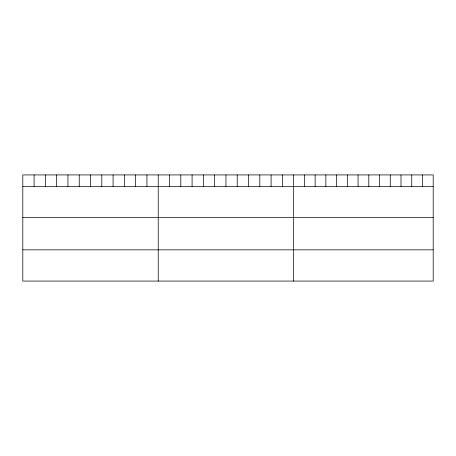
<?xml version="1.0" encoding="UTF-8"?>
<svg xmlns="http://www.w3.org/2000/svg" width="456" height="456" viewBox="0 0 456 456"><rect width="100%" height="100%" fill="white"/><g stroke="black" fill="none" stroke-linecap="round" stroke-linejoin="round"><path stroke-width="0.68" d="M433.2 186.401L433.2 281.078L22.8 281.078L22.8 174.922L433.2 174.922L433.2 186.401L22.8 186.401M22.8 217.643L433.2 217.643M22.8 249.831L433.2 249.831M422.467 174.922L422.467 186.401M411.734 174.922L411.734 186.401M401.001 174.922L401.001 186.401M390.268 174.922L390.268 186.401M379.534 174.922L379.534 186.401M368.801 174.922L368.801 186.401M358.063 174.922L358.063 186.401M347.329 174.922L347.329 186.401M336.596 174.922L336.596 186.401M325.863 174.922L325.863 186.401M315.13 174.922L315.13 186.401M304.397 174.922L304.397 186.401M293.664 174.922L293.664 281.078M282.378 174.922L282.378 186.401M271.092 174.922L271.092 186.401M259.806 174.922L259.806 186.401M248.52 174.922L248.52 186.401M237.234 174.922L237.234 186.401M225.948 174.922L225.948 186.401M214.662 174.922L214.662 186.401M203.376 174.922L203.376 186.401M192.09 174.922L192.09 186.401M180.804 174.922L180.804 186.401M169.518 174.922L169.518 186.401M158.232 174.922L158.232 281.078M146.946 174.922L146.946 186.401M135.66 174.922L135.66 186.401M124.374 174.922L124.374 186.401M113.088 174.922L113.088 186.401M101.802 174.922L101.802 186.401M90.516 174.922L90.516 186.401M79.23 174.922L79.23 186.401M67.944 174.922L67.944 186.401M56.658 174.922L56.658 186.401M45.372 174.922L45.372 186.401M34.086 174.922L34.086 186.401"/></g></svg>
